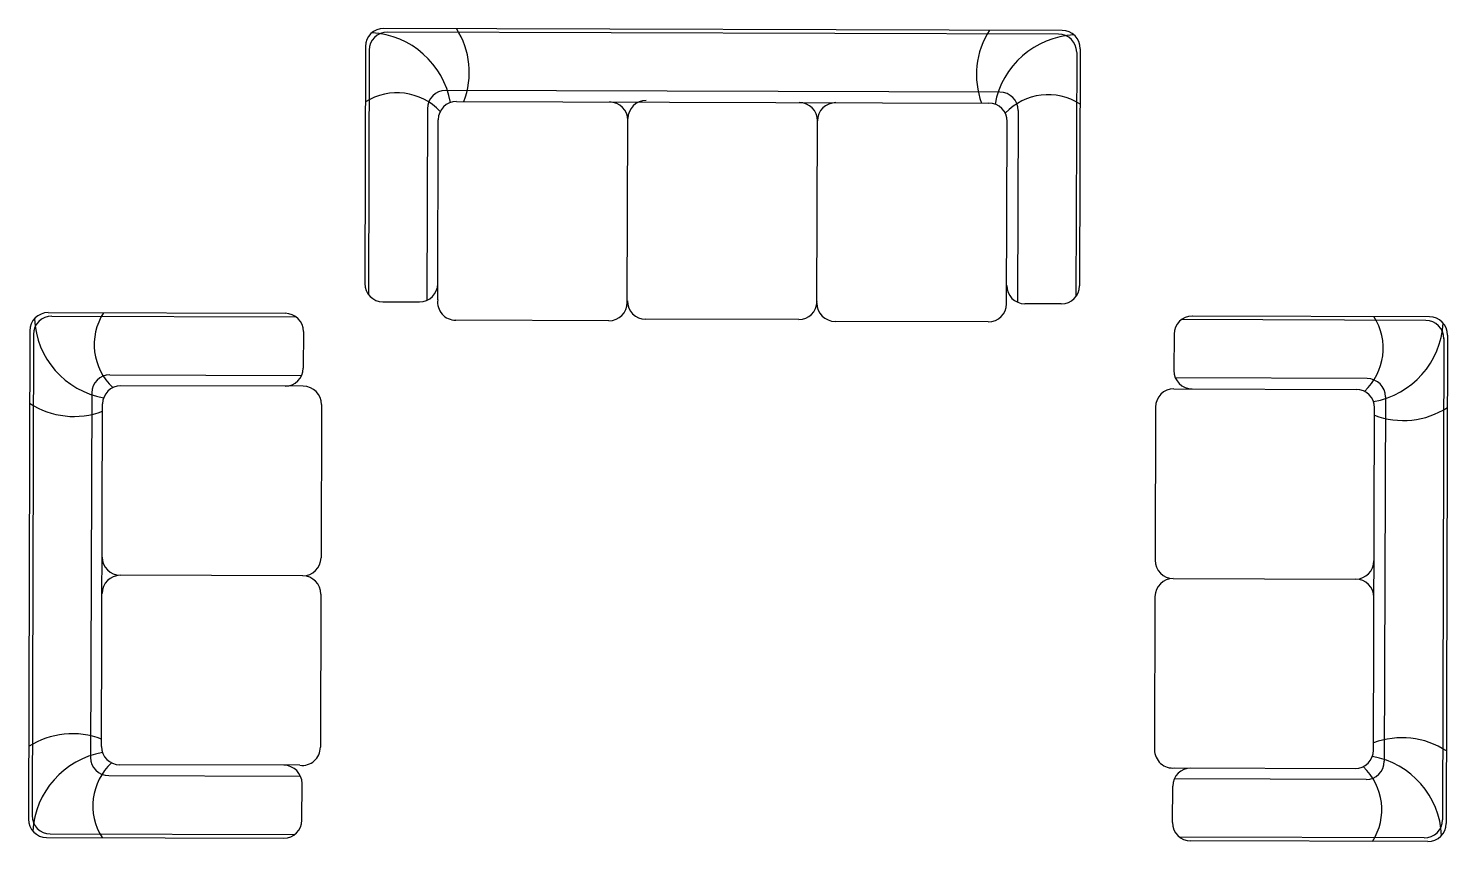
# Model space of a CAD drawing. Extents: x 151 to 4042, y 328 to 2559.
import ezdxf

# ---------------------------------------------------------------- set-up
doc = ezdxf.new("R2010")
doc.units = 0
doc.layers.add('KADRBM', color=7, linetype='CONTINUOUS')

msp = doc.modelspace()

# ---------------------------------------------------------------- linework, layer by layer
at = {"layer": 'KADRBM'}
for p, q in [((2984.9, 2553.2), (1125.3, 2558.8)), ((2974.9, 2543.2), (1135.2, 2548.7)), ((1075.1, 2508.9), (1073.2, 1858.9)), ((1085.1, 2498.9), (1083.1, 1828.9)), ((3024.7, 2493), (3022.7, 1823)), ((3034.7, 2503), (3032.8, 1853)), ((2814.4, 2383.7), (1294.7, 2388.2)), ((1244.6, 2338.4), (1243, 1812.6)), ((1324.7, 2358.2), (2784.3, 2353.8)), ((1273, 1814.2), (1274.5, 2308.3)), ((1792.6, 1806.7), (1794.2, 2306.7)), ((2312.6, 1805.2), (2314.2, 2305.2)), ((2832.6, 1803.6), (2834.1, 2303.6)), ((2864.2, 2333.5), (2862.7, 1807.7)), ((1123, 1808.8), (1223, 1808.5)), ((2982.6, 1803.2), (2882.6, 1803.5)), ((205.1, 1779.2), (855.1, 1777.2)), ((215.1, 1769.2), (885.1, 1767.2)), ((1742.5, 1756.9), (1322.5, 1758.2)), ((2262.7, 1759.8), (1842.7, 1761.1)), ((2782.5, 1753.8), (2362.5, 1755)), ((3981.7, 1757.8), (3311.7, 1759.9)), ((3991.8, 1767.8), (3341.8, 1769.8)), ((154.9, 1729.4), (150.9, 389.7)), ((164.9, 1719.3), (160.9, 399.7)), ((904.9, 1727.1), (904.6, 1627.1)), ((3291.6, 1719.9), (3291.3, 1619.9)), ((4041.6, 1717.7), (4037.6, 378)), ((4031.6, 1707.7), (4027.6, 388)), ((374.6, 1608.7), (900.4, 1607.1)), ((3821.3, 1598.3), (3295.4, 1599.9)), ((324.4, 1558.8), (321.4, 559.2)), ((904.5, 1577.1), (404.5, 1578.6)), ((3291.2, 1569.9), (3791.2, 1568.4)), ((351.5, 589.1), (354.3, 1528.8)), ((954.3, 1526.9), (953.1, 1106.9)), ((3241, 1520.1), (3239.8, 1100.1)), ((3838.2, 578.6), (3841, 1518.3)), ((3871.1, 1548.2), (3868.1, 548.5)), ((902.9, 1057.1), (402.9, 1058.6)), ((3289.6, 1049.9), (3789.6, 1048.4)), ((952.8, 1007), (951.5, 587)), ((3239.4, 1000.1), (3238.2, 580.1)), ((371.3, 509.1), (897.1, 507.5)), ((895.4, 537.5), (401.4, 539)), ((3294, 530.3), (3788, 528.8)), ((900.9, 387.5), (901.2, 487.5)), ((3287.6, 380.3), (3287.9, 480.3)), ((3817.9, 498.7), (3292.1, 500.3)), ((200.8, 339.6), (850.8, 337.6)), ((210.8, 349.5), (880.8, 347.5)), ((3977.5, 338.2), (3307.5, 340.2)), ((3987.4, 328.2), (3337.4, 330.1))]:
    msp.add_line(p, q, dxfattribs=at)
for centre, radius, start, end in [((1125.1, 2508.8), 50, 89.8275, 179.8275), ((1135.1, 2498.7), 50, 89.8275, 179.8275), ((1079.4, 2314.8), 232.1, 10.0617, 86.7977), ((1135.9, 2437.5), 223.7, 339.2159, 32.6419), ((2973.5, 2432), 223.7, 147.0131, 200.4391), ((3029.2, 2308.9), 232.1, 92.8573, 169.5933), ((2974.7, 2493.2), 50, 359.8275, 89.8275), ((2984.7, 2503.2), 50, 359.8275, 89.8275), ((1161.4, 2219.7), 162.3, 43.1208, 122.3168), ((1294.6, 2338.2), 50, 89.8275, 179.8275), ((2814.2, 2333.7), 50, 359.8275, 89.8275), ((2946.7, 2214.4), 162.3, 57.3382, 136.5342), ((1324.5, 2308.2), 50, 89.8275, 179.8275), ((1744.2, 2306.9), 50, 359.8275, 89.8275), ((1844.4, 2311.1), 50, 89.8275, 179.8275), ((2264.2, 2305.3), 50, 359.8275, 89.8275), ((2364.2, 2305), 50, 89.8275, 179.8275), ((2784.1, 2303.8), 50, 359.8275, 89.8275), ((1123.2, 1858.8), 50, 179.8275, 269.8275), ((1223.2, 1858.5), 50, 269.8275, 359.8275), ((2882.8, 1853.5), 50, 179.8275, 269.8275), ((2982.8, 1853.2), 50, 269.8275, 359.8275), ((1322.6, 1808.2), 50, 173.0125, 269.8275), ((1742.6, 1806.9), 50, 269.8275, 359.8275), ((1842.9, 1811.1), 50, 179.8275, 269.8275), ((2262.9, 1809.8), 50, 269.8275, 359.8275), ((2362.6, 1805), 50, 179.8275, 269.8275), ((2782.6, 1803.8), 50, 269.8275, 359.8275), ((204.9, 1729.2), 50, 89.8275, 179.8275), ((214.9, 1719.2), 50, 89.8275, 179.8275), ((399.2, 1773.7), 232.1, 182.8573, 259.5933), ((493.7, 1691.2), 162.3, 147.3382, 226.5342), ((854.9, 1727.2), 50, 359.8275, 89.8275), ((3341.6, 1719.8), 50, 89.8275, 179.8275), ((3702.6, 1681.5), 162.3, 313.1208, 32.3168), ((3981.6, 1707.8), 50, 359.8275, 89.8275), ((3991.6, 1717.8), 50, 359.8275, 89.8275), ((3797.7, 1763.5), 232.1, 280.0617, 356.7977), ((374.4, 1558.7), 50, 89.8275, 179.8275), ((854.6, 1627.2), 50, 269.8275, 359.8275), ((3341.3, 1619.8), 50, 179.8275, 269.8275), ((3821.1, 1548.3), 50, 359.8275, 89.8275), ((404.3, 1528.6), 50, 89.8275, 179.8275), ((904.3, 1527.1), 50, 359.8275, 89.8275), ((3291, 1519.9), 50, 89.8275, 179.8275), ((3791, 1518.4), 50, 359.8275, 89.8275), ((276.2, 1718), 223.7, 237.0131, 290.4391), ((3920.3, 1707), 223.7, 249.2159, 302.6419), ((403.1, 1108.6), 50, 179.8275, 269.8275), ((903.1, 1107.1), 50, 269.8275, 359.8275), ((3289.8, 1099.9), 50, 179.8275, 269.8275), ((3789.7, 1098.4), 50, 269.8275, 359.8275), ((402.8, 1008.6), 50, 89.8275, 179.8275), ((902.8, 1007.1), 50, 359.8275, 89.8275), ((3289.4, 999.9), 50, 89.8275, 179.8275), ((3789.4, 998.4), 50, 359.8275, 89.8275), ((272.2, 400.4), 223.7, 69.2159, 122.6419), ((401.5, 589), 50, 179.8275, 269.8275), ((901.5, 587.1), 50, 263.0125, 359.8275), ((3916.4, 389.4), 223.7, 57.0131, 110.4391), ((394.9, 343.9), 232.1, 100.0617, 176.7977), ((371.4, 559.1), 50, 179.8275, 269.8275), ((3288.2, 579.9), 50, 179.8275, 276.6425), ((3788.2, 578.8), 50, 269.8275, 359.8275), ((3818.1, 548.7), 50, 269.8275, 359.8275), ((3793.4, 333.7), 232.1, 2.8573, 79.5933), ((489.9, 425.9), 162.3, 133.1208, 212.3168), ((851.2, 487.6), 50, 359.8275, 89.8275), ((3337.9, 480.1), 50, 89.8275, 179.8275), ((3698.8, 416.2), 162.3, 327.3382, 46.5342), ((200.9, 389.6), 50, 179.8275, 269.8275), ((210.9, 399.5), 50, 179.8275, 269.8275), ((850.9, 387.6), 50, 269.8275, 359.8275), ((3337.6, 380.1), 50, 179.8275, 269.8275), ((3977.6, 388.2), 50, 269.8275, 359.8275), ((3987.6, 378.2), 50, 269.8275, 359.8275)]:
    msp.add_arc(centre, radius, start, end, dxfattribs=at)

doc.saveas('drawing.dxf')
